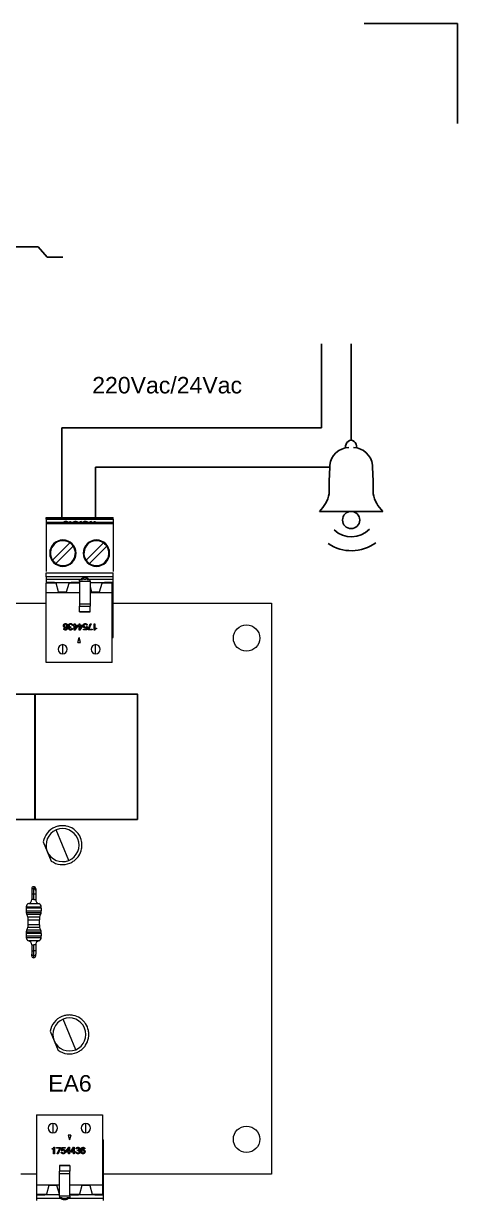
# Model space of a CAD drawing. Header units: millimetres. Extents: x -118 to 1430, y 370 to 1370.
# Drawn here: x 460.7 to 526.5, y 463 to 641.4 of the extents above; entities that cross this region are included whole.
import ezdxf

# ---------------------------------------------------------------- set-up
doc = ezdxf.new("R2010")
doc.units = ezdxf.units.MM
doc.layers.add('TANGENT EDGES', color=7, linetype='Continuous', lineweight=0)
doc.layers.add('VISIBLE', color=7, linetype='Continuous', lineweight=0)
doc.layers.add('Z100', color=9, linetype='Continuous', plot=False)
doc.styles.get("Standard").update_dxf_attribs({"font": 'arial.ttf'})

msp = doc.modelspace()

# ---------------------------------------------------------------- linework, layer by layer
for p, q in [((456.15, 607.58), (462.89, 607.58)), ((464.26, 606.03), (462.89, 607.58)), ((466.65, 606.03), (464.26, 606.03)), ((505.85, 580.12), (505.85, 592.87)), ((510.34, 578.25), (510.34, 592.87)), ((466.49, 566.57), (466.49, 580.12)), ((466.49, 580.12), (505.85, 580.12)), ((471.57, 566.57), (471.57, 574.2)), ((471.57, 574.2), (507, 574.2)), ((505.53, 567.46), (515.16, 567.46))]:
    msp.add_line(p, q)
for points in [[(446.87, 539.78), (446.87, 520.78), (462.37, 520.78), (462.37, 539.78)], [(462.45, 539.78), (462.45, 520.78), (477.95, 520.78), (477.95, 539.78)]]:
    msp.add_lwpolyline(points, close=True)
msp.add_circle((510.34, 566.16), 1.3)
for centre, radius, start, end in [((510.04, 574.22), 2.93, 90.9451, 175.0466), ((510.65, 574.22), 2.93, 4.9534, 89.0549), ((573.04, 570.36), 66.04, 176.4338, 180.1934), ((447.65, 570.36), 66.04, 359.8066, 3.5662), ((502.16, 571.05), 4.92, 313.204, 349.3347), ((518.53, 571.05), 4.92, 190.6653, 226.796), ((510.38, 567.41), 3.79, 226.3918, 316.3332), ((510.38, 567.75), 6.24, 235.7625, 306.2634)]:
    msp.add_arc(centre, radius, start, end)
msp.add_ellipse((510.34, 577.14), major_axis=(0, -1.11), ratio=0.774265, start_param=1.523546, end_param=4.759639)
at = {"layer": 'TANGENT EDGES'}
for p, q in [((464.11, 566.37), (474.27, 566.37)), ((464.11, 565.77), (474.27, 565.77)), ((466.94, 565.8), (466.94, 565.79)), ((467.1, 565.94), (467.1, 565.93)), ((467.1, 565.88), (467.1, 565.87)), ((467.21, 565.8), (467.21, 565.79)), ((467.28, 565.93), (467.28, 565.9)), ((467.31, 565.87), (467.31, 565.79)), ((468.42, 565.8), (468.42, 565.79)), ((468.56, 565.94), (468.56, 565.93)), ((468.69, 565.8), (468.69, 565.79)), ((469.81, 565.93), (469.81, 565.85)), ((469.91, 565.86), (469.91, 565.83)), ((470.05, 565.94), (470.05, 565.93)), ((470.05, 565.85), (470.05, 565.83)), ((470.26, 565.93), (470.26, 565.9)), ((474.27, 565.57), (464.11, 565.57)), ((464.11, 558.14), (474.27, 558.14)), ((469.19, 557.14), (469.64, 557.14)), ((470.34, 557.14), (470.79, 557.14)), ((469.19, 553.11), (470.79, 553.11)), ((469.19, 552.29), (470.79, 552.29)), ((466.61, 547.27), (466.61, 545.87)), ((471.61, 545.87), (471.61, 547.27)), ((466.58, 516.88), (465.63, 519.18)), ((467.55, 514.56), (466.59, 516.86)), ((462.23, 510.57), (462.23, 510.26)), ((461.92, 509.51), (462.23, 509.51)), ((462.23, 508.62), (461.92, 508.62)), ((462.23, 509.51), (462.23, 510.26)), ((462.23, 508.62), (462.23, 509.51)), ((462.23, 509.51), (462.53, 509.51)), ((462.23, 508.62), (462.53, 508.62)), ((461.08, 507.52), (463.37, 507.52)), ((461.46, 508.01), (463, 508.01)), ((461.08, 506.67), (463.37, 506.67)), ((463.26, 506.35), (461.2, 506.35)), ((461.08, 503.71), (463.37, 503.71)), ((461.2, 504.03), (463.26, 504.03)), ((461.08, 502.86), (463.37, 502.86)), ((463, 502.37), (461.46, 502.37)), ((461.92, 501.76), (462.23, 501.76)), ((462.53, 501.76), (462.23, 501.76)), ((462.23, 500.87), (462.23, 501.76)), ((461.92, 500.87), (462.23, 500.87)), ((462.53, 500.87), (462.23, 500.87)), ((462.23, 500.12), (462.23, 500.87)), ((462.23, 499.81), (462.23, 500.12)), ((467.63, 488.18), (466.68, 490.48)), ((468.59, 485.86), (467.64, 488.16)), ((465.13, 474.67), (465.13, 473.27)), ((470.13, 473.27), (470.13, 474.67)), ((467.71, 468.25), (466.11, 468.25)), ((467.71, 467.43), (466.11, 467.43)), ((466.56, 463.4), (466.11, 463.4)), ((467.71, 463.4), (467.27, 463.4))]:
    msp.add_line(p, q, dxfattribs=at)
for centre, radius, start, end in [((466.61, 546.57), 0.7, 90, 270), ((466.61, 546.57), 0.7, 270, 90), ((471.61, 546.57), 0.7, 90, 270), ((471.61, 546.57), 0.7, 270, 90), ((466.59, 516.87), 0.01, 112.5227, 292.5227), ((466.59, 516.87), 0.01, 292.5227, 112.5227), ((467.63, 488.17), 0.01, 112.5227, 292.5227), ((467.63, 488.17), 0.01, 292.5227, 112.5227), ((465.13, 473.97), 0.7, 90, 270), ((465.13, 473.97), 0.7, 270, 90), ((470.13, 473.97), 0.7, 90, 270), ((470.13, 473.97), 0.7, 270, 90)]:
    msp.add_arc(centre, radius, start, end, dxfattribs=at)
for centre, major_axis, start_param, end_param in [((462.23, 510.05), (0.305, 0), 1.570796, 3.141593), ((462.23, 510.05), (0.305, 0), 0, 1.570796), ((462.23, 500.33), (0.305, 0), 3.141593, 4.712389), ((462.23, 500.33), (-0.305, 0), 1.570796, 3.141593)]:
    msp.add_ellipse(centre, major_axis=major_axis, ratio=0.707107, start_param=start_param, end_param=end_param, dxfattribs=at)
at = {"layer": 'VISIBLE'}
for p, q in [((464.11, 566.37), (464.11, 566.57)), ((464.11, 566.57), (474.27, 566.57)), ((464.11, 566.27), (464.11, 566.37)), ((464.11, 566.27), (464.11, 565.79)), ((464.11, 566.27), (474.27, 566.27)), ((474.27, 565.79), (464.11, 565.79)), ((464.11, 565.77), (464.11, 565.79)), ((464.11, 565.77), (464.11, 558.34)), ((464.11, 565.77), (464.11, 565.57)), ((466.86, 565.79), (466.85, 565.79)), ((466.89, 565.86), (466.89, 565.85)), ((466.89, 565.85), (466.89, 565.79)), ((467.37, 565.9), (467.25, 565.9)), ((467.26, 565.83), (467.26, 565.79)), ((467.69, 565.79), (467.69, 565.94)), ((467.69, 565.94), (467.81, 565.94)), ((467.81, 565.84), (467.69, 565.84)), ((467.81, 565.94), (467.81, 565.81)), ((467.81, 565.81), (467.81, 565.79)), ((468.04, 565.82), (468.04, 565.8)), ((468.37, 565.86), (468.37, 565.79)), ((468.74, 565.86), (468.74, 565.79)), ((468.99, 565.79), (469.33, 565.94)), ((468.99, 565.79), (468.99, 565.79)), ((469.47, 565.94), (469.12, 565.79)), ((469.12, 565.79), (469.12, 565.79)), ((469.12, 565.79), (469.61, 565.79)), ((469.33, 565.94), (469.33, 565.88)), ((469.33, 565.94), (469.47, 565.94)), ((469.61, 565.79), (469.61, 565.79)), ((469.77, 565.79), (469.77, 565.79)), ((469.77, 565.79), (470.17, 565.79)), ((469.85, 565.89), (469.85, 565.84)), ((470.17, 565.79), (470.2, 565.84)), ((470.17, 565.79), (470.17, 565.79)), ((470.2, 565.84), (470.2, 565.79)), ((470.22, 565.86), (470.22, 565.79)), ((470.22, 565.86), (470.32, 565.86)), ((470.35, 565.9), (470.23, 565.9)), ((470.32, 565.86), (470.29, 565.79)), ((470.47, 565.79), (470.82, 565.94)), ((470.47, 565.79), (470.47, 565.79)), ((470.96, 565.94), (470.6, 565.79)), ((470.6, 565.79), (471.09, 565.79)), ((470.6, 565.79), (470.6, 565.79)), ((470.82, 565.94), (470.82, 565.88)), ((470.82, 565.94), (470.96, 565.94)), ((471.09, 565.79), (471.09, 565.79)), ((471.39, 565.94), (471.52, 565.94)), ((471.39, 565.79), (471.39, 565.94)), ((471.52, 565.84), (471.39, 565.84)), ((471.52, 565.94), (471.52, 565.81)), ((471.52, 565.81), (471.52, 565.79)), ((471.75, 565.82), (471.75, 565.8)), ((474.27, 566.37), (474.27, 566.57)), ((474.27, 566.27), (474.27, 566.37)), ((474.27, 566.27), (474.27, 565.79)), ((474.27, 565.77), (474.27, 565.79)), ((474.27, 565.77), (474.27, 558.34)), ((474.27, 565.77), (474.27, 565.57)), ((467.71, 562.7), (465.09, 560.07)), ((465.58, 559.58), (468.21, 562.21)), ((470.17, 560.07), (472.79, 562.7)), ((473.29, 562.21), (470.66, 559.58)), ((464.11, 557.54), (464.11, 558.14)), ((464.11, 557.54), (464.11, 557.17)), ((474.27, 557.54), (464.11, 557.54)), ((469.61, 557.17), (464.11, 557.17)), ((464.11, 557.17), (464.11, 556.67)), ((469.19, 557.17), (469.19, 557.14)), ((469.19, 556.91), (469.19, 557.14)), ((469.19, 556.91), (469.19, 553.48)), ((469.19, 556.91), (470.79, 556.91)), ((474.27, 557.17), (470.37, 557.17)), ((470.79, 557.17), (470.79, 557.14)), ((470.79, 556.91), (470.79, 557.14)), ((470.79, 556.91), (470.79, 553.48)), ((474.27, 557.54), (474.27, 558.14)), ((474.27, 557.17), (474.27, 557.54)), ((474.27, 556.67), (474.27, 557.17)), ((464.11, 556.67), (464.11, 556.57)), ((465.39, 556.67), (464.11, 556.67)), ((465.63, 556.57), (464.11, 556.57)), ((464.11, 555.2), (464.11, 556.57)), ((464.11, 555.2), (469.19, 555.2)), ((464.11, 553.57), (464.11, 555.2)), ((465.39, 556.67), (467.9, 556.67)), ((465.39, 556.67), (465.39, 556.57)), ((466, 555.27), (465.63, 556.57)), ((466, 555.27), (467.21, 555.27)), ((467.21, 555.27), (467.58, 556.57)), ((469.19, 556.57), (467.58, 556.57)), ((469.19, 556.67), (467.9, 556.67)), ((467.9, 556.67), (467.9, 556.57)), ((470.79, 556.67), (472.98, 556.67)), ((470.79, 556.03), (471, 555.27)), ((470.79, 555.2), (474.11, 555.2)), ((471, 555.27), (472.21, 555.27)), ((472.21, 555.27), (472.58, 556.57)), ((474.11, 556.57), (472.58, 556.57)), ((472.98, 556.57), (472.98, 556.67)), ((474.27, 556.67), (472.98, 556.67)), ((474.11, 555.2), (474.11, 556.57)), ((474.11, 553.57), (474.11, 555.2)), ((474.27, 548.37), (474.27, 556.67)), ((458.69, 553.57), (464.11, 553.57)), ((464.11, 544.57), (464.11, 553.57)), ((469.19, 553.48), (469.19, 553.11)), ((469.19, 553.48), (470.79, 553.48)), ((470.79, 553.48), (470.79, 553.11)), ((474.11, 544.57), (474.11, 553.57)), ((474.27, 553.57), (498.29, 553.57)), ((498.29, 553.57), (498.29, 466.97)), ((469.19, 552.29), (469.19, 553.11)), ((469.19, 552.23), (469.19, 552.29)), ((469.19, 552.23), (470.79, 552.23)), ((470.79, 552.29), (470.79, 553.11)), ((470.79, 552.23), (470.79, 552.29)), ((466.76, 549.72), (466.89, 549.72)), ((467.82, 549.99), (467.87, 549.99)), ((467.87, 549.89), (467.84, 549.89)), ((467.87, 549.99), (467.87, 549.89)), ((467.97, 549.73), (468.1, 549.73)), ((468.11, 550.2), (467.99, 550.2)), ((468.23, 550.22), (468.36, 550.22)), ((468.23, 550.11), (468.23, 550.22)), ((468.36, 550.11), (468.23, 550.11)), ((468.36, 550.45), (468.49, 550.45)), ((468.36, 550.22), (468.36, 550.45)), ((468.36, 549.48), (468.36, 550.11)), ((468.89, 550.11), (468.46, 549.48)), ((468.49, 550.45), (468.49, 550.22)), ((468.49, 550.22), (468.89, 550.22)), ((468.49, 549.68), (468.78, 550.11)), ((468.49, 550.11), (468.49, 549.68)), ((468.78, 550.11), (468.49, 550.11)), ((468.89, 550.22), (468.89, 550.11)), ((468.97, 550.22), (469.1, 550.22)), ((468.97, 550.11), (468.97, 550.22)), ((469.1, 550.11), (468.97, 550.11)), ((469.1, 550.22), (469.1, 550.45)), ((469.1, 550.45), (469.23, 550.45)), ((469.1, 549.48), (469.1, 550.11)), ((469.63, 550.11), (469.2, 549.48)), ((469.23, 550.45), (469.23, 550.22)), ((469.23, 550.22), (469.63, 550.22)), ((469.23, 550.11), (469.23, 549.68)), ((469.23, 549.68), (469.52, 550.11)), ((469.52, 550.11), (469.23, 550.11)), ((469.63, 550.22), (469.63, 550.11)), ((469.75, 549.5), (469.75, 549.61)), ((469.75, 549.61), (470.16, 549.61)), ((470.16, 549.61), (470.18, 549.87)), ((470.34, 550.2), (470.21, 550.2)), ((470.21, 550), (470.31, 550)), ((470.31, 550), (470.27, 549.5)), ((470.46, 549.58), (470.8, 550.45)), ((470.94, 550.45), (470.58, 549.61)), ((470.58, 549.61), (471.07, 549.61)), ((470.8, 550.45), (470.94, 550.45)), ((471.07, 549.61), (471.07, 549.5)), ((471.38, 549.48), (471.38, 550.45)), ((471.38, 550.45), (471.5, 550.45)), ((471.5, 550.45), (471.5, 549.7)), ((471.73, 549.75), (471.73, 549.65)), ((468.46, 549.48), (468.36, 549.48)), ((468.91, 547.62), (469.11, 548.37)), ((469.2, 549.48), (469.1, 549.48)), ((469.31, 547.62), (469.11, 548.37)), ((470.27, 549.5), (469.75, 549.5)), ((470.46, 549.5), (470.46, 549.58)), ((471.07, 549.5), (470.46, 549.5)), ((471.47, 549.48), (471.38, 549.48)), ((474.11, 548.37), (474.27, 548.37)), ((468.91, 547.62), (469.31, 547.62)), ((474.11, 544.57), (464.11, 544.57)), ((463.68, 517.36), (464.28, 515.91)), ((464.28, 515.91), (464.88, 514.46)), ((461.92, 510.27), (461.92, 510.05)), ((461.92, 510.05), (461.92, 509.51)), ((461.92, 509.51), (461.92, 508.62)), ((462.53, 510.27), (462.53, 510.05)), ((462.53, 510.05), (462.53, 509.51)), ((462.53, 509.51), (462.53, 508.62)), ((463.38, 507.3), (461.07, 507.3)), ((461.07, 507.3), (461.07, 506.92)), ((461.07, 506.92), (463.38, 506.92)), ((461.08, 507.52), (461.08, 507.3)), ((461.08, 506.92), (461.08, 506.67)), ((463.37, 507.3), (463.37, 507.52)), ((463.37, 506.67), (463.37, 506.92)), ((463.38, 506.92), (463.38, 507.3)), ((463.13, 505.95), (461.33, 505.95)), ((461.33, 505.95), (461.33, 505.57)), ((461.33, 505.57), (463.13, 505.57)), ((461.34, 505.57), (461.34, 504.81)), ((463.12, 504.81), (463.12, 505.57)), ((463.13, 505.57), (463.13, 505.95)), ((463.38, 503.49), (461.07, 503.49)), ((461.07, 503.49), (461.07, 503.11)), ((461.08, 503.71), (461.08, 503.49)), ((463.13, 504.81), (461.33, 504.81)), ((461.33, 504.81), (461.33, 504.43)), ((461.33, 504.43), (463.13, 504.43)), ((463.13, 504.43), (463.13, 504.81)), ((463.37, 503.49), (463.37, 503.71)), ((463.38, 503.11), (463.38, 503.49)), ((461.07, 503.11), (463.38, 503.11)), ((461.08, 503.11), (461.08, 502.86)), ((461.92, 501.76), (461.92, 500.87)), ((462.53, 501.76), (462.53, 500.87)), ((463.37, 502.86), (463.37, 503.11)), ((461.92, 500.87), (461.92, 500.33)), ((461.92, 500.11), (461.92, 500.33)), ((462.53, 500.87), (462.53, 500.33)), ((462.53, 500.11), (462.53, 500.33)), ((464.72, 488.66), (465.32, 487.21)), ((465.32, 487.21), (465.92, 485.76)), ((462.63, 475.97), (462.63, 466.97)), ((462.63, 475.97), (472.63, 475.97)), ((472.63, 475.97), (472.63, 466.97)), ((467.83, 472.92), (467.43, 472.92)), ((467.43, 472.92), (467.63, 472.17)), ((467.83, 472.92), (467.63, 472.17)), ((472.63, 472.17), (472.79, 472.17)), ((472.79, 463.87), (472.79, 472.17)), ((465.01, 470.79), (465.01, 470.89)), ((465.24, 470.09), (465.24, 470.84)), ((465.36, 470.09), (465.24, 470.09)), ((465.27, 471.06), (465.36, 471.06)), ((465.36, 471.06), (465.36, 470.09)), ((465.67, 470.93), (465.67, 471.04)), ((465.67, 471.04), (466.28, 471.04)), ((466.16, 470.93), (465.67, 470.93)), ((465.8, 470.09), (466.16, 470.93)), ((465.94, 470.09), (465.8, 470.09)), ((466.28, 470.96), (465.94, 470.09)), ((466.28, 471.04), (466.28, 470.96)), ((466.4, 470.34), (466.53, 470.34)), ((466.43, 470.54), (466.48, 471.04)), ((466.53, 470.54), (466.43, 470.54)), ((466.48, 471.04), (466.99, 471.04)), ((466.58, 470.93), (466.56, 470.67)), ((466.99, 470.93), (466.58, 470.93)), ((466.99, 471.04), (466.99, 470.93)), ((467.11, 470.43), (467.54, 471.06)), ((467.11, 470.32), (467.11, 470.43)), ((467.51, 470.32), (467.11, 470.32)), ((467.51, 470.86), (467.22, 470.43)), ((467.22, 470.43), (467.51, 470.43)), ((467.51, 470.43), (467.51, 470.86)), ((467.51, 470.09), (467.51, 470.32)), ((467.64, 470.09), (467.51, 470.09)), ((467.54, 471.06), (467.64, 471.06)), ((467.64, 471.06), (467.64, 470.43)), ((467.64, 470.43), (467.77, 470.43)), ((467.64, 470.32), (467.64, 470.09)), ((467.77, 470.32), (467.64, 470.32)), ((467.77, 470.43), (467.77, 470.32)), ((467.85, 470.43), (468.28, 471.06)), ((467.85, 470.32), (467.85, 470.43)), ((468.26, 470.32), (467.85, 470.32)), ((468.26, 470.86), (467.96, 470.43)), ((467.96, 470.43), (468.26, 470.43)), ((468.26, 470.43), (468.26, 470.86)), ((468.26, 470.09), (468.26, 470.32)), ((468.38, 470.09), (468.26, 470.09)), ((468.28, 471.06), (468.38, 471.06)), ((468.38, 471.06), (468.38, 470.43)), ((468.38, 470.43), (468.51, 470.43)), ((468.51, 470.32), (468.38, 470.32)), ((468.38, 470.32), (468.38, 470.09)), ((468.51, 470.43), (468.51, 470.32)), ((468.63, 470.34), (468.76, 470.34)), ((468.77, 470.81), (468.64, 470.81)), ((468.87, 470.55), (468.87, 470.65)), ((468.87, 470.65), (468.9, 470.65)), ((468.92, 470.55), (468.87, 470.55)), ((469.98, 470.82), (469.85, 470.82)), ((467.71, 468.31), (466.11, 468.31)), ((466.11, 468.31), (466.11, 468.25)), ((466.11, 468.25), (466.11, 467.43)), ((467.71, 468.31), (467.71, 468.25)), ((467.71, 468.25), (467.71, 467.43)), ((462.63, 466.97), (460.29, 466.97)), ((462.63, 466.97), (462.63, 465.34)), ((466.11, 467.06), (466.11, 467.43)), ((467.71, 467.06), (466.11, 467.06)), ((466.11, 463.63), (466.11, 467.06)), ((467.71, 467.06), (467.71, 467.43)), ((467.71, 463.63), (467.71, 467.06)), ((472.63, 466.97), (472.63, 465.34)), ((498.29, 466.97), (472.79, 466.97)), ((466.11, 465.34), (462.63, 465.34)), ((462.63, 465.34), (462.63, 463.97)), ((462.63, 463.97), (464.16, 463.97)), ((462.63, 463.97), (462.63, 463.87)), ((463.92, 463.97), (463.92, 463.87)), ((464.53, 465.27), (464.16, 463.97)), ((465.74, 465.27), (464.53, 465.27)), ((466.11, 463.97), (465.74, 465.27)), ((466.11, 463.97), (466.11, 463.97)), ((472.63, 465.34), (467.71, 465.34)), ((467.71, 463.97), (469.16, 463.97)), ((469, 463.87), (469, 463.97)), ((469.53, 465.27), (469.16, 463.97)), ((470.74, 465.27), (469.53, 465.27)), ((470.74, 465.27), (471.11, 463.97)), ((471.11, 463.97), (472.63, 463.97)), ((471.51, 463.87), (471.51, 463.97)), ((472.63, 465.34), (472.63, 463.97)), ((462.63, 463.87), (462.63, 463.37)), ((462.63, 463.87), (463.92, 463.87)), ((462.63, 463.37), (466.53, 463.37)), ((462.63, 463.37), (462.63, 463)), ((466.11, 463.87), (463.92, 463.87)), ((467.71, 463.63), (466.11, 463.63)), ((466.11, 463.63), (466.11, 463.4)), ((466.11, 463.37), (466.11, 463.4)), ((467.29, 463.37), (472.79, 463.37)), ((467.71, 463.87), (469, 463.87)), ((467.71, 463.63), (467.71, 463.4)), ((467.71, 463.37), (467.71, 463.4)), ((471.51, 463.87), (469, 463.87)), ((471.51, 463.87), (472.79, 463.87)), ((472.79, 463.37), (472.79, 463.87)), ((472.79, 463), (472.79, 463.37))]:
    msp.add_line(p, q, dxfattribs=at)
for centre in [(494.49, 548.27), (494.49, 472.27)]:
    msp.add_circle(centre, 2, dxfattribs=at)
for centre, radius, start, end in [((466.65, 561.14), 2, 90, 270), ((466.65, 561.14), 1.89, 135, 214.3365), ((466.65, 561.14), 1.89, 55.6635, 135), ((466.65, 561.14), 2, 270, 90), ((466.65, 561.14), 1.89, 34.3365, 55.6635), ((466.65, 561.14), 1.89, 315, 34.3365), ((471.73, 561.14), 2, 90, 270), ((471.73, 561.14), 1.89, 135, 214.3365), ((471.73, 561.14), 1.89, 55.6635, 135), ((471.73, 561.14), 2, 270, 90), ((471.73, 561.14), 1.89, 34.3365, 55.6635), ((471.73, 561.14), 1.89, 315, 34.3365), ((466.65, 561.14), 1.89, 214.3365, 235.6635), ((466.65, 561.14), 1.89, 235.6635, 315), ((471.73, 561.14), 1.89, 214.3365, 235.6635), ((471.73, 561.14), 1.89, 235.6635, 315), ((466.59, 516.87), 2.95, 112.5227, 170.4589), ((466.59, 516.87), 2.95, 101.2727, 112.5227), ((466.59, 516.87), 2.5, 292.5227, 112.5227), ((466.59, 516.87), 2.95, 90.0227, 101.2727), ((466.59, 516.87), 2.95, 78.7727, 90.0227), ((466.59, 516.87), 2.95, 56.2727, 78.7727), ((466.59, 516.87), 2.95, 45.0227, 56.2727), ((466.59, 516.87), 2.5, 112.5227, 292.5227), ((466.59, 516.87), 2.95, 33.7727, 45.0227), ((466.59, 516.87), 2.95, 11.2727, 33.7727), ((466.59, 516.87), 2.95, 326.2727, 348.7727), ((466.59, 516.87), 2.95, 0.0227, 11.2727), ((466.59, 516.87), 2.95, 348.7727, 0.0227), ((466.59, 516.87), 2.95, 234.5865, 292.5227), ((466.59, 516.87), 2.95, 292.5227, 303.7727), ((466.59, 516.87), 2.95, 303.7727, 315.0227), ((466.59, 516.87), 2.95, 315.0227, 326.2727), ((462.23, 510.27), 0.305, 90, 180), ((462.23, 510.27), 0.305, 0, 90), ((461.29, 508.62), 0.635, 285.466, 0), ((463.17, 508.62), 0.635, 180, 254.534), ((461.59, 507.52), 0.508, 105.466, 180), ((462.86, 507.52), 0.508, 0, 74.534), ((461.59, 506.67), 0.508, 180, 218.9424), ((460.7, 505.95), 0.635, 0, 38.9424), ((463.75, 505.95), 0.635, 141.0576, 180), ((462.86, 506.67), 0.508, 321.0576, 0), ((461.59, 503.71), 0.508, 141.0576, 180), ((460.7, 504.43), 0.635, 321.0576, 0), ((463.75, 504.43), 0.635, 180, 218.9424), ((462.86, 503.71), 0.508, 0, 38.9424), ((461.59, 502.86), 0.508, 180, 254.534), ((461.29, 501.76), 0.635, 0, 74.534), ((463.17, 501.76), 0.635, 105.466, 180), ((462.86, 502.86), 0.508, 285.466, 0), ((462.23, 500.11), 0.305, 180, 270), ((462.23, 500.11), 0.305, 270, 0), ((467.63, 488.17), 2.95, 112.5227, 170.4589), ((467.63, 488.17), 2.95, 101.2727, 112.5227), ((467.63, 488.17), 2.95, 90.0227, 101.2727), ((467.63, 488.17), 2.95, 78.7727, 90.0227), ((467.63, 488.17), 2.95, 56.2727, 78.7727), ((467.63, 488.17), 2.5, 112.5227, 292.5227), ((467.63, 488.17), 2.5, 292.5227, 112.5227), ((467.63, 488.17), 2.95, 45.0227, 56.2727), ((467.63, 488.17), 2.95, 33.7727, 45.0227), ((467.63, 488.17), 2.95, 11.2727, 33.7727), ((467.63, 488.17), 2.95, 326.2727, 348.7727), ((467.63, 488.17), 2.95, 0.0227, 11.2727), ((467.63, 488.17), 2.95, 348.7727, 0.0227), ((467.63, 488.17), 2.95, 234.5865, 292.5227), ((467.63, 488.17), 2.95, 292.5227, 303.7727), ((467.63, 488.17), 2.95, 303.7727, 315.0227), ((467.63, 488.17), 2.95, 315.0227, 326.2727)]:
    msp.add_arc(centre, radius, start, end, dxfattribs=at)
for points in [[(466.76, 565.85), (466.76, 565.94), (467.1, 565.94)], [(466.85, 565.79), (466.76, 565.81), (466.76, 565.85)], [(466.8, 565.81), (466.83, 565.82), (466.89, 565.83)], [(466.95, 565.91), (466.9, 565.89), (466.89, 565.86)], [(466.89, 565.86), (466.98, 565.88), (467.1, 565.88)], [(467.08, 565.87), (466.98, 565.87), (466.89, 565.85)], [(466.89, 565.85), (466.89, 565.82), (466.94, 565.8)], [(466.94, 565.8), (466.98, 565.79), (467.05, 565.79)], [(467.09, 565.93), (467.01, 565.93), (466.95, 565.91)], [(467.21, 565.86), (467.16, 565.87), (467.08, 565.87)], [(467.25, 565.9), (467.23, 565.93), (467.09, 565.93)], [(467.1, 565.94), (467.21, 565.94), (467.28, 565.93)], [(467.1, 565.88), (467.22, 565.88), (467.31, 565.87)], [(467.13, 565.79), (467.18, 565.79), (467.21, 565.8)], [(467.26, 565.83), (467.26, 565.84), (467.21, 565.86)], [(467.21, 565.8), (467.26, 565.81), (467.26, 565.83)], [(467.28, 565.93), (467.36, 565.92), (467.37, 565.9)], [(467.31, 565.87), (467.39, 565.85), (467.39, 565.83)], [(467.39, 565.83), (467.39, 565.81), (467.31, 565.79)], [(467.81, 565.81), (467.88, 565.82), (468.04, 565.82)], [(468.04, 565.8), (467.89, 565.8), (467.83, 565.79)], [(468.25, 565.86), (468.25, 565.94), (468.56, 565.94)], [(468.34, 565.79), (468.25, 565.81), (468.25, 565.86)], [(468.28, 565.81), (468.31, 565.83), (468.37, 565.83)], [(468.42, 565.91), (468.37, 565.9), (468.37, 565.86)], [(468.37, 565.86), (468.37, 565.82), (468.42, 565.8)], [(468.56, 565.93), (468.47, 565.93), (468.42, 565.91)], [(468.42, 565.8), (468.46, 565.79), (468.52, 565.79)], [(468.56, 565.94), (468.87, 565.94), (468.87, 565.86)], [(468.69, 565.91), (468.65, 565.93), (468.56, 565.93)], [(468.6, 565.79), (468.66, 565.79), (468.69, 565.8)], [(468.74, 565.86), (468.74, 565.9), (468.69, 565.91)], [(468.69, 565.8), (468.74, 565.82), (468.74, 565.86)], [(468.74, 565.83), (468.8, 565.83), (468.83, 565.81)], [(468.87, 565.86), (468.87, 565.81), (468.77, 565.79)], [(469.72, 565.88), (469.72, 565.91), (469.81, 565.93)], [(469.81, 565.85), (469.72, 565.86), (469.72, 565.88)], [(469.81, 565.93), (469.9, 565.94), (470.05, 565.94)], [(470.02, 565.83), (469.9, 565.83), (469.81, 565.85)], [(469.9, 565.92), (469.85, 565.9), (469.85, 565.89)], [(469.85, 565.89), (469.85, 565.87), (469.91, 565.86)], [(470.05, 565.93), (469.96, 565.93), (469.9, 565.92)], [(469.91, 565.86), (469.96, 565.85), (470.05, 565.85)], [(470.2, 565.84), (470.13, 565.83), (470.02, 565.83)], [(470.05, 565.94), (470.17, 565.94), (470.26, 565.93)], [(470.17, 565.92), (470.12, 565.93), (470.05, 565.93)], [(470.05, 565.85), (470.15, 565.85), (470.22, 565.86)], [(470.23, 565.9), (470.22, 565.91), (470.17, 565.92)], [(470.26, 565.93), (470.34, 565.92), (470.35, 565.9)], [(471.52, 565.81), (471.59, 565.82), (471.75, 565.82)], [(471.75, 565.8), (471.6, 565.8), (471.54, 565.79)], [(466.74, 550.14), (466.74, 550.28), (466.83, 550.37)], [(466.83, 549.92), (466.74, 550.01), (466.74, 550.14)], [(466.85, 549.54), (466.78, 549.6), (466.76, 549.72)], [(466.83, 550.37), (466.91, 550.47), (467.04, 550.47)], [(467.03, 549.83), (466.91, 549.83), (466.83, 549.92)], [(466.92, 550.31), (466.87, 550.24), (466.87, 550.15)], [(466.87, 550.15), (466.87, 550.05), (466.92, 549.99)], [(466.89, 549.72), (466.9, 549.58), (467.04, 549.58)], [(467.05, 550.37), (466.97, 550.37), (466.92, 550.31)], [(466.92, 549.99), (466.97, 549.93), (467.05, 549.93)], [(467.37, 550), (467.37, 549.48), (467.03, 549.48)], [(467.25, 549.94), (467.15, 549.83), (467.03, 549.83)], [(467.04, 550.47), (467.2, 550.47), (467.28, 550.35)], [(467.04, 549.58), (467.13, 549.58), (467.18, 549.67)], [(467.19, 550.28), (467.14, 550.37), (467.05, 550.37)], [(467.05, 549.93), (467.15, 549.93), (467.25, 550.03)], [(467.18, 549.67), (467.24, 549.76), (467.25, 549.94)], [(467.25, 550.03), (467.24, 550.19), (467.19, 550.28)], [(467.28, 550.35), (467.37, 550.23), (467.37, 550)], [(467.49, 550.17), (467.49, 550.3), (467.58, 550.38)], [(467.53, 550.02), (467.49, 550.08), (467.49, 550.17)], [(467.67, 549.93), (467.58, 549.95), (467.53, 550.02)], [(467.53, 549.73), (467.53, 549.79), (467.57, 549.84)], [(467.61, 549.55), (467.53, 549.62), (467.53, 549.73)], [(467.57, 549.84), (467.6, 549.9), (467.67, 549.93)], [(467.58, 550.38), (467.67, 550.47), (467.8, 550.47)], [(467.67, 550.32), (467.61, 550.26), (467.61, 550.17)], [(467.61, 550.17), (467.61, 550.08), (467.67, 550.03)], [(467.84, 549.89), (467.66, 549.89), (467.66, 549.73)], [(467.66, 549.73), (467.66, 549.65), (467.7, 549.61)], [(467.8, 550.37), (467.72, 550.37), (467.67, 550.32)], [(467.67, 550.03), (467.72, 549.99), (467.82, 549.99)], [(467.7, 549.61), (467.74, 549.58), (467.81, 549.58)], [(467.8, 550.47), (467.94, 550.47), (468.02, 550.39)], [(467.94, 550.32), (467.89, 550.37), (467.8, 550.37)], [(467.81, 549.58), (467.96, 549.58), (467.97, 549.73)], [(467.99, 550.2), (467.99, 550.27), (467.94, 550.32)], [(468.1, 549.73), (468.09, 549.61), (468.01, 549.54)], [(468.02, 550.39), (468.11, 550.32), (468.11, 550.2)], [(469.71, 550.13), (469.71, 550.27), (469.8, 550.37)], [(469.8, 549.9), (469.71, 549.99), (469.71, 550.13)], [(469.8, 550.37), (469.89, 550.47), (470.03, 550.47)], [(470, 549.82), (469.89, 549.82), (469.8, 549.9)], [(469.89, 550.3), (469.84, 550.24), (469.84, 550.14)], [(469.84, 550.14), (469.84, 550.04), (469.89, 549.98)], [(470.03, 550.37), (469.95, 550.37), (469.89, 550.3)], [(469.89, 549.98), (469.95, 549.92), (470.04, 549.92)], [(470.18, 549.87), (470.11, 549.82), (470, 549.82)], [(470.03, 550.47), (470.15, 550.47), (470.24, 550.4)], [(470.15, 550.33), (470.1, 550.37), (470.03, 550.37)], [(470.04, 549.92), (470.14, 549.92), (470.21, 550)], [(470.21, 550.2), (470.2, 550.29), (470.15, 550.33)], [(470.24, 550.4), (470.33, 550.33), (470.34, 550.2)], [(471.73, 549.65), (471.51, 549.65), (471.47, 549.48)], [(471.5, 549.7), (471.58, 549.75), (471.73, 549.75)], [(467.03, 549.48), (466.93, 549.48), (466.85, 549.54)], [(467.81, 549.48), (467.69, 549.48), (467.61, 549.55)], [(468.01, 549.54), (467.93, 549.48), (467.81, 549.48)], [(465.01, 470.89), (465.23, 470.89), (465.27, 471.06)], [(465.24, 470.84), (465.16, 470.79), (465.01, 470.79)], [(466.5, 470.14), (466.41, 470.21), (466.4, 470.34)], [(466.71, 470.07), (466.59, 470.07), (466.5, 470.14)], [(466.7, 470.62), (466.6, 470.62), (466.53, 470.54)], [(466.53, 470.34), (466.54, 470.25), (466.59, 470.21)], [(466.56, 470.67), (466.63, 470.72), (466.74, 470.72)], [(466.59, 470.21), (466.64, 470.17), (466.71, 470.17)], [(466.85, 470.56), (466.79, 470.62), (466.7, 470.62)], [(466.71, 470.17), (466.8, 470.17), (466.85, 470.24)], [(466.94, 470.17), (466.85, 470.07), (466.71, 470.07)], [(466.74, 470.72), (466.86, 470.72), (466.94, 470.64)], [(466.91, 470.4), (466.91, 470.5), (466.85, 470.56)], [(466.85, 470.24), (466.91, 470.3), (466.91, 470.4)], [(466.94, 470.64), (467.03, 470.55), (467.03, 470.41)], [(467.03, 470.41), (467.03, 470.27), (466.94, 470.17)], [(468.72, 470.15), (468.63, 470.22), (468.63, 470.34)], [(468.64, 470.81), (468.65, 470.93), (468.73, 471)], [(468.94, 470.07), (468.8, 470.07), (468.72, 470.15)], [(468.73, 471), (468.81, 471.06), (468.93, 471.06)], [(468.76, 470.34), (468.76, 470.27), (468.8, 470.22)], [(468.93, 470.96), (468.78, 470.96), (468.77, 470.81)], [(468.8, 470.22), (468.85, 470.17), (468.94, 470.17)], [(468.9, 470.65), (469.08, 470.65), (469.08, 470.82)], [(469.07, 470.51), (469.02, 470.55), (468.92, 470.55)], [(468.93, 471.06), (469.05, 471.06), (469.13, 470.99)], [(469.04, 470.93), (469, 470.96), (468.93, 470.96)], [(468.94, 470.17), (469.02, 470.17), (469.08, 470.23)], [(469.16, 470.16), (469.07, 470.07), (468.94, 470.07)], [(469.08, 470.82), (469.08, 470.89), (469.04, 470.93)], [(469.17, 470.7), (469.14, 470.64), (469.07, 470.61)], [(469.07, 470.61), (469.16, 470.59), (469.21, 470.53)], [(469.13, 470.37), (469.13, 470.46), (469.07, 470.51)], [(469.08, 470.23), (469.13, 470.28), (469.13, 470.37)], [(469.13, 470.99), (469.21, 470.92), (469.21, 470.81)], [(469.25, 470.37), (469.25, 470.24), (469.16, 470.16)], [(469.21, 470.81), (469.21, 470.75), (469.17, 470.7)], [(469.21, 470.53), (469.25, 470.46), (469.25, 470.37)], [(469.37, 470.54), (469.37, 471.06), (469.71, 471.06)], [(469.46, 470.19), (469.37, 470.31), (469.37, 470.54)], [(469.7, 470.07), (469.54, 470.07), (469.46, 470.19)], [(469.69, 470.61), (469.59, 470.61), (469.49, 470.51)], [(469.49, 470.51), (469.5, 470.35), (469.55, 470.26)], [(469.56, 470.87), (469.51, 470.78), (469.5, 470.6)], [(469.5, 470.6), (469.59, 470.71), (469.71, 470.71)], [(469.55, 470.26), (469.6, 470.17), (469.7, 470.17)], [(469.7, 470.96), (469.61, 470.96), (469.56, 470.87)], [(469.82, 470.55), (469.77, 470.61), (469.69, 470.61)], [(469.85, 470.82), (469.84, 470.96), (469.7, 470.96)], [(469.7, 470.17), (469.77, 470.17), (469.82, 470.23)], [(469.91, 470.17), (469.83, 470.07), (469.7, 470.07)], [(469.71, 471.06), (469.82, 471.06), (469.89, 471)], [(469.71, 470.71), (469.83, 470.71), (469.91, 470.62)], [(469.87, 470.39), (469.87, 470.49), (469.82, 470.55)], [(469.82, 470.23), (469.87, 470.3), (469.87, 470.39)], [(469.89, 471), (469.96, 470.94), (469.98, 470.82)], [(469.91, 470.62), (470, 470.53), (470, 470.4)], [(470, 470.4), (470, 470.26), (469.91, 470.17)]]:
    msp.add_open_spline(points, degree=2, dxfattribs=at)
for points, knots in [([(469.53, 557.28), (469.53, 557.29), (469.53, 557.29), (469.53, 557.3), (469.53, 557.3), (469.53, 557.31), (469.53, 557.31), (469.53, 557.32), (469.53, 557.32), (469.54, 557.33), (469.54, 557.33), (469.55, 557.34), (469.55, 557.34)], [0.6597773, 0.6597773, 0.6597773, 0.6597773, 0.7028642, 0.7028642, 0.7028642, 0.7568669, 0.7568669, 0.7568669, 0.8111794, 0.8111794, 0.8111794, 0.8654371, 0.8654371, 0.8654371, 0.8654371]), ([(469.99, 557.17), (469.97, 557.17), (469.95, 557.17), (469.93, 557.17), (469.92, 557.17), (469.9, 557.17), (469.88, 557.17), (469.85, 557.18), (469.81, 557.18), (469.78, 557.18), (469.75, 557.19), (469.72, 557.2), (469.69, 557.2), (469.68, 557.21), (469.66, 557.21), (469.65, 557.21), (469.64, 557.22), (469.63, 557.22), (469.62, 557.22), (469.61, 557.23), (469.6, 557.23), (469.59, 557.24), (469.58, 557.24), (469.57, 557.25), (469.56, 557.25), (469.56, 557.26), (469.55, 557.26), (469.55, 557.27), (469.54, 557.27), (469.54, 557.28), (469.53, 557.28), (469.53, 557.28), (469.53, 557.28), (469.53, 557.28)], [0, 0, 0, 0, 0.054, 0.054, 0.054, 0.1081119, 0.1081119, 0.1081119, 0.2160335, 0.2160335, 0.2160335, 0.3239429, 0.3239429, 0.3239429, 0.3778641, 0.3778641, 0.3778641, 0.4319972, 0.4319972, 0.4319972, 0.4862463, 0.4862463, 0.4862463, 0.5402406, 0.5402406, 0.5402406, 0.5943776, 0.5943776, 0.5943776, 0.6487161, 0.6487161, 0.6487161, 0.6597773, 0.6597773, 0.6597773, 0.6597773]), ([(469.55, 557.34), (469.56, 557.35), (469.56, 557.35), (469.56, 557.35), (469.57, 557.35), (469.57, 557.36), (469.58, 557.36), (469.58, 557.36), (469.59, 557.37), (469.59, 557.37), (469.6, 557.37), (469.6, 557.37), (469.61, 557.38), (469.62, 557.38), (469.62, 557.38), (469.63, 557.38), (469.64, 557.39), (469.64, 557.39), (469.65, 557.39), (469.67, 557.4), (469.68, 557.4), (469.7, 557.4)], [0.8611269, 0.8611269, 0.8611269, 0.8611269, 0.8938324, 0.8938324, 0.8938324, 0.9265792, 0.9265792, 0.9265792, 0.959467, 0.959467, 0.959467, 0.9924119, 0.9924119, 0.9924119, 1.0253249, 1.0253249, 1.0253249, 1.0581198, 1.0581198, 1.0581198, 1.1235306, 1.1235306, 1.1235306, 1.1235306]), ([(469.7, 557.4), (469.71, 557.41), (469.72, 557.41), (469.73, 557.41), (469.74, 557.41), (469.75, 557.41), (469.76, 557.42), (469.78, 557.42), (469.79, 557.42), (469.8, 557.42), (469.81, 557.42), (469.82, 557.42), (469.83, 557.43), (469.85, 557.43), (469.86, 557.43), (469.87, 557.43), (469.88, 557.43), (469.9, 557.43), (469.91, 557.43), (469.92, 557.43), (469.94, 557.43), (469.95, 557.43), (469.96, 557.43), (469.97, 557.43), (469.99, 557.43)], [1.1221288, 1.1221288, 1.1221288, 1.1221288, 1.1611473, 1.1611473, 1.1611473, 1.2000646, 1.2000646, 1.2000646, 1.2390162, 1.2390162, 1.2390162, 1.2780027, 1.2780027, 1.2780027, 1.316905, 1.316905, 1.316905, 1.3558904, 1.3558904, 1.3558904, 1.394915, 1.394915, 1.394915, 1.4338398, 1.4338398, 1.4338398, 1.4338398]), ([(469.99, 557.43), (470, 557.43), (470.01, 557.43), (470.02, 557.43), (470.04, 557.43), (470.05, 557.43), (470.06, 557.43), (470.07, 557.43), (470.08, 557.43), (470.09, 557.43), (470.11, 557.43), (470.12, 557.43), (470.13, 557.43), (470.14, 557.43), (470.15, 557.42), (470.16, 557.42), (470.17, 557.42), (470.18, 557.42), (470.2, 557.42), (470.21, 557.42), (470.22, 557.42), (470.23, 557.41), (470.24, 557.41), (470.25, 557.41), (470.26, 557.41), (470.27, 557.41), (470.28, 557.4), (470.28, 557.4), (470.29, 557.4), (470.3, 557.4), (470.31, 557.39), (470.32, 557.39), (470.33, 557.39), (470.34, 557.39), (470.34, 557.38), (470.35, 557.38), (470.36, 557.38), (470.36, 557.38), (470.37, 557.37), (470.38, 557.37), (470.38, 557.37), (470.39, 557.36), (470.4, 557.36), (470.4, 557.36), (470.41, 557.36), (470.41, 557.35), (470.41, 557.35), (470.42, 557.35), (470.42, 557.34)], [1.4329539, 1.4329539, 1.4329539, 1.4329539, 1.4688088, 1.4688088, 1.4688088, 1.5047575, 1.5047575, 1.5047575, 1.5406875, 1.5406875, 1.5406875, 1.5764951, 1.5764951, 1.5764951, 1.6123262, 1.6123262, 1.6123262, 1.6481983, 1.6481983, 1.6481983, 1.6840015, 1.6840015, 1.6840015, 1.7198212, 1.7198212, 1.7198212, 1.7556962, 1.7556962, 1.7556962, 1.7915158, 1.7915158, 1.7915158, 1.827353, 1.827353, 1.827353, 1.8633412, 1.8633412, 1.8633412, 1.899371, 1.899371, 1.899371, 1.9353274, 1.9353274, 1.9353274, 1.9711343, 1.9711343, 1.9711343, 2.0070686, 2.0070686, 2.0070686, 2.0070686]), ([(470.44, 557.28), (470.44, 557.28), (470.44, 557.28), (470.44, 557.28), (470.44, 557.28), (470.43, 557.27), (470.43, 557.27), (470.42, 557.26), (470.42, 557.26), (470.41, 557.25), (470.4, 557.25), (470.4, 557.24), (470.39, 557.24), (470.38, 557.23), (470.37, 557.23), (470.36, 557.22), (470.35, 557.22), (470.34, 557.22), (470.32, 557.21), (470.31, 557.21), (470.3, 557.21), (470.29, 557.2), (470.27, 557.2), (470.26, 557.2), (470.24, 557.19), (470.23, 557.19), (470.23, 557.19), (470.22, 557.19), (470.21, 557.19), (470.2, 557.19), (470.2, 557.18), (470.18, 557.18), (470.16, 557.18), (470.15, 557.18), (470.14, 557.18), (470.13, 557.18), (470.12, 557.18), (470.11, 557.18), (470.1, 557.17), (470.09, 557.17), (470.08, 557.17), (470.06, 557.17), (470.04, 557.17), (470.02, 557.17), (470.01, 557.17), (469.99, 557.17)], [2.2105486, 2.2105486, 2.2105486, 2.2105486, 2.2216247, 2.2216247, 2.2216247, 2.2759317, 2.2759317, 2.2759317, 2.3299268, 2.3299268, 2.3299268, 2.3840773, 2.3840773, 2.3840773, 2.4384124, 2.4384124, 2.4384124, 2.4925399, 2.4925399, 2.4925399, 2.5464815, 2.5464815, 2.5464815, 2.6005234, 2.6005234, 2.6005234, 2.6274693, 2.6274693, 2.6274693, 2.6544262, 2.6544262, 2.6544262, 2.70843, 2.70843, 2.70843, 2.7353823, 2.7353823, 2.7353823, 2.7623324, 2.7623324, 2.7623324, 2.816373, 2.816373, 2.816373, 2.8702953, 2.8702953, 2.8702953, 2.8702953]), ([(470.42, 557.34), (470.43, 557.34), (470.43, 557.33), (470.44, 557.33), (470.44, 557.32), (470.44, 557.32), (470.44, 557.31), (470.45, 557.3), (470.45, 557.29), (470.44, 557.28)], [2.0048581, 2.0048581, 2.0048581, 2.0048581, 2.0591781, 2.0591781, 2.0591781, 2.1134097, 2.1134097, 2.1134097, 2.2105486, 2.2105486, 2.2105486, 2.2105486]), ([(466.48, 463.2), (466.47, 463.2), (466.47, 463.21), (466.46, 463.21), (466.46, 463.22), (466.46, 463.22), (466.46, 463.23), (466.45, 463.24), (466.45, 463.25), (466.46, 463.26)], [2.0048581, 2.0048581, 2.0048581, 2.0048581, 2.0591781, 2.0591781, 2.0591781, 2.1134097, 2.1134097, 2.1134097, 2.2105486, 2.2105486, 2.2105486, 2.2105486]), ([(466.46, 463.26), (466.46, 463.26), (466.46, 463.26), (466.46, 463.26), (466.46, 463.26), (466.47, 463.27), (466.47, 463.27), (466.48, 463.28), (466.48, 463.28), (466.49, 463.29), (466.5, 463.29), (466.5, 463.3), (466.51, 463.3), (466.52, 463.31), (466.53, 463.31), (466.54, 463.32), (466.55, 463.32), (466.56, 463.32), (466.58, 463.33), (466.59, 463.33), (466.6, 463.34), (466.62, 463.34), (466.63, 463.34), (466.64, 463.34), (466.66, 463.35), (466.67, 463.35), (466.67, 463.35), (466.68, 463.35), (466.69, 463.35), (466.7, 463.35), (466.71, 463.36), (466.72, 463.36), (466.74, 463.36), (466.75, 463.36), (466.76, 463.36), (466.77, 463.36), (466.78, 463.36), (466.79, 463.37), (466.8, 463.37), (466.81, 463.37), (466.82, 463.37), (466.84, 463.37), (466.86, 463.37), (466.88, 463.37), (466.9, 463.37), (466.91, 463.37)], [2.2105486, 2.2105486, 2.2105486, 2.2105486, 2.2216247, 2.2216247, 2.2216247, 2.2759317, 2.2759317, 2.2759317, 2.3299268, 2.3299268, 2.3299268, 2.3840773, 2.3840773, 2.3840773, 2.4384124, 2.4384124, 2.4384124, 2.4925399, 2.4925399, 2.4925399, 2.5464815, 2.5464815, 2.5464815, 2.6005234, 2.6005234, 2.6005234, 2.6274693, 2.6274693, 2.6274693, 2.6544262, 2.6544262, 2.6544262, 2.70843, 2.70843, 2.70843, 2.7353823, 2.7353823, 2.7353823, 2.7623324, 2.7623324, 2.7623324, 2.816373, 2.816373, 2.816373, 2.8702953, 2.8702953, 2.8702953, 2.8702953]), ([(466.91, 463.11), (466.9, 463.11), (466.89, 463.11), (466.88, 463.11), (466.87, 463.11), (466.85, 463.11), (466.84, 463.11), (466.83, 463.11), (466.82, 463.11), (466.81, 463.11), (466.79, 463.11), (466.78, 463.11), (466.77, 463.11), (466.76, 463.11), (466.75, 463.12), (466.74, 463.12), (466.73, 463.12), (466.72, 463.12), (466.71, 463.12), (466.69, 463.12), (466.68, 463.12), (466.67, 463.13), (466.66, 463.13), (466.65, 463.13), (466.64, 463.13), (466.63, 463.13), (466.63, 463.14), (466.62, 463.14), (466.61, 463.14), (466.6, 463.14), (466.59, 463.15), (466.58, 463.15), (466.57, 463.15), (466.57, 463.15), (466.56, 463.16), (466.55, 463.16), (466.54, 463.16), (466.54, 463.16), (466.53, 463.17), (466.52, 463.17), (466.52, 463.17), (466.51, 463.18), (466.51, 463.18), (466.5, 463.18), (466.49, 463.18), (466.49, 463.19), (466.49, 463.19), (466.48, 463.19), (466.48, 463.2)], [1.4329539, 1.4329539, 1.4329539, 1.4329539, 1.4688088, 1.4688088, 1.4688088, 1.5047575, 1.5047575, 1.5047575, 1.5406875, 1.5406875, 1.5406875, 1.5764951, 1.5764951, 1.5764951, 1.6123262, 1.6123262, 1.6123262, 1.6481983, 1.6481983, 1.6481983, 1.6840015, 1.6840015, 1.6840015, 1.7198212, 1.7198212, 1.7198212, 1.7556962, 1.7556962, 1.7556962, 1.7915158, 1.7915158, 1.7915158, 1.827353, 1.827353, 1.827353, 1.8633412, 1.8633412, 1.8633412, 1.899371, 1.899371, 1.899371, 1.9353274, 1.9353274, 1.9353274, 1.9711343, 1.9711343, 1.9711343, 2.0070686, 2.0070686, 2.0070686, 2.0070686]), ([(466.91, 463.37), (466.93, 463.37), (466.95, 463.37), (466.97, 463.37), (466.98, 463.37), (467, 463.37), (467.02, 463.37), (467.06, 463.36), (467.09, 463.36), (467.12, 463.36), (467.15, 463.35), (467.18, 463.35), (467.21, 463.34), (467.22, 463.34), (467.24, 463.33), (467.25, 463.33), (467.26, 463.32), (467.27, 463.32), (467.28, 463.32), (467.29, 463.31), (467.3, 463.31), (467.31, 463.3), (467.32, 463.3), (467.33, 463.29), (467.34, 463.29), (467.34, 463.28), (467.35, 463.28), (467.35, 463.27), (467.36, 463.27), (467.36, 463.26), (467.37, 463.26), (467.37, 463.26), (467.37, 463.26), (467.37, 463.26)], [0, 0, 0, 0, 0.054, 0.054, 0.054, 0.1081119, 0.1081119, 0.1081119, 0.2160335, 0.2160335, 0.2160335, 0.3239429, 0.3239429, 0.3239429, 0.3778641, 0.3778641, 0.3778641, 0.4319972, 0.4319972, 0.4319972, 0.4862463, 0.4862463, 0.4862463, 0.5402406, 0.5402406, 0.5402406, 0.5943776, 0.5943776, 0.5943776, 0.6487161, 0.6487161, 0.6487161, 0.6597773, 0.6597773, 0.6597773, 0.6597773]), ([(467.2, 463.14), (467.19, 463.13), (467.18, 463.13), (467.17, 463.13), (467.16, 463.13), (467.15, 463.13), (467.14, 463.12), (467.13, 463.12), (467.11, 463.12), (467.1, 463.12), (467.09, 463.12), (467.08, 463.12), (467.07, 463.11), (467.05, 463.11), (467.04, 463.11), (467.03, 463.11), (467.02, 463.11), (467, 463.11), (466.99, 463.11), (466.98, 463.11), (466.96, 463.11), (466.95, 463.11), (466.94, 463.11), (466.93, 463.11), (466.91, 463.11)], [1.1221288, 1.1221288, 1.1221288, 1.1221288, 1.1611473, 1.1611473, 1.1611473, 1.2000646, 1.2000646, 1.2000646, 1.2390162, 1.2390162, 1.2390162, 1.2780027, 1.2780027, 1.2780027, 1.316905, 1.316905, 1.316905, 1.3558904, 1.3558904, 1.3558904, 1.394915, 1.394915, 1.394915, 1.4338398, 1.4338398, 1.4338398, 1.4338398]), ([(467.35, 463.2), (467.34, 463.19), (467.34, 463.19), (467.34, 463.19), (467.33, 463.19), (467.33, 463.18), (467.32, 463.18), (467.32, 463.18), (467.31, 463.17), (467.31, 463.17), (467.3, 463.17), (467.3, 463.17), (467.29, 463.16), (467.28, 463.16), (467.28, 463.16), (467.27, 463.16), (467.26, 463.15), (467.26, 463.15), (467.25, 463.15), (467.23, 463.14), (467.22, 463.14), (467.2, 463.14)], [0.8611269, 0.8611269, 0.8611269, 0.8611269, 0.8938324, 0.8938324, 0.8938324, 0.9265792, 0.9265792, 0.9265792, 0.959467, 0.959467, 0.959467, 0.9924119, 0.9924119, 0.9924119, 1.0253249, 1.0253249, 1.0253249, 1.0581198, 1.0581198, 1.0581198, 1.1235306, 1.1235306, 1.1235306, 1.1235306]), ([(467.37, 463.26), (467.37, 463.25), (467.37, 463.25), (467.37, 463.24), (467.37, 463.24), (467.37, 463.23), (467.37, 463.23), (467.37, 463.22), (467.37, 463.22), (467.36, 463.21), (467.36, 463.21), (467.35, 463.2), (467.35, 463.2)], [0.6597773, 0.6597773, 0.6597773, 0.6597773, 0.7028642, 0.7028642, 0.7028642, 0.7568669, 0.7568669, 0.7568669, 0.8111794, 0.8111794, 0.8111794, 0.8654371, 0.8654371, 0.8654371, 0.8654371])]:
    msp.add_open_spline(points, degree=3, knots=knots, dxfattribs=at)
at = {"layer": 'Z100'}
for q in [(512.31, 641.44), (526.46, 626.28)]:
    msp.add_line((526.46, 641.44), q, dxfattribs=at)

# ---------------------------------------------------------------- texts
at = {"char_height": 2.5}
for s, insert, attachment_point in [('220Vac/24Vac', (471.09, 587.86), 1), ('EA6', (467.71, 480.74), 5)]:
    msp.add_mtext_dynamic_manual_height_columns(s, width=26.8139, gutter_width=12.5, heights=[0], dxfattribs=dict(at, insert=insert, attachment_point=attachment_point))

doc.saveas('drawing.dxf')
